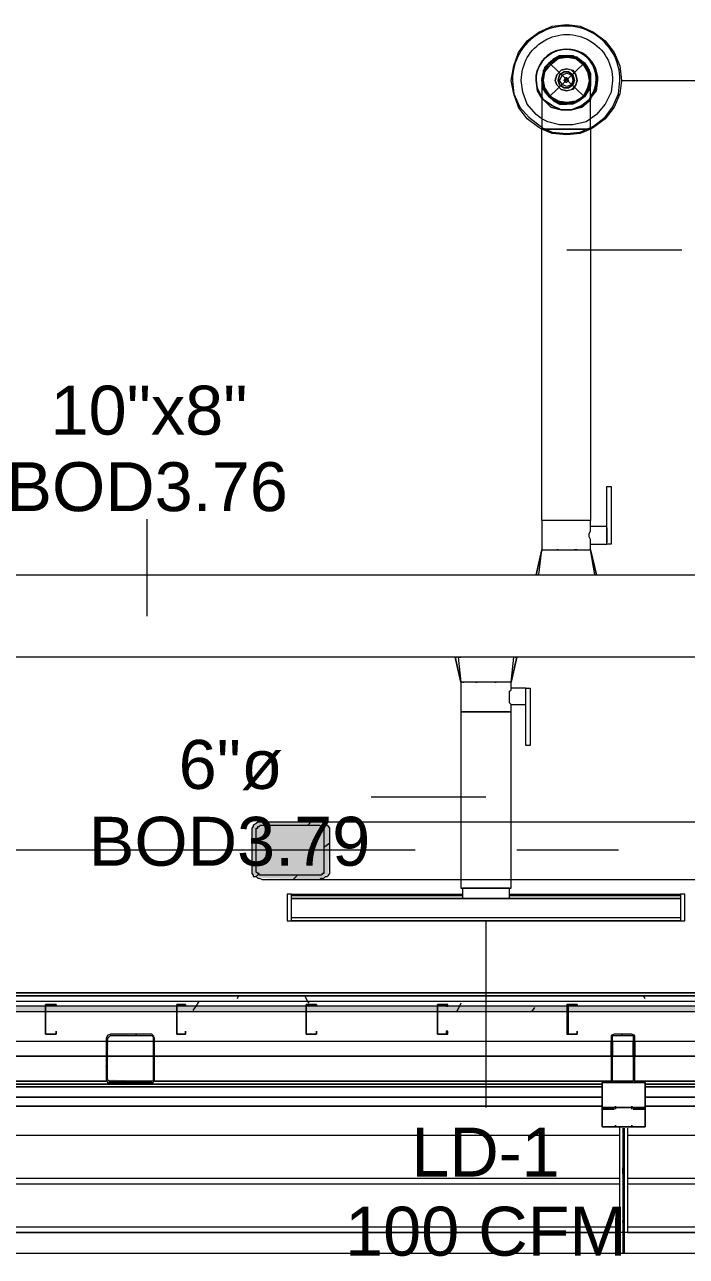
# Model space of a CAD drawing. Header units: metres. Extents: x 29 to 268, y -7 to 151.
# Drawn here: x 69.378 to 71.438, y 9.744 to 13.581 of the extents above; entities that cross this region are included whole.
import ezdxf

# ---------------------------------------------------------------- set-up
doc = ezdxf.new("R2010")
doc.units = ezdxf.units.M
doc.layers.add('HVAC - Ductos', color=5, linetype='Continuous', lineweight=50)
doc.layers.add('PDF2_Geometry', color=7, linetype='Continuous', true_color=0xaaaaaa)
doc.layers.add('PDF2_Solid Fills', color=7, linetype='Continuous', true_color=0xffffff)
doc.layers.add('PDF2_Text', color=7, linetype='Continuous')
doc.styles.add('PDF Helvetica', font='')
doc.styles.get('PDF Helvetica').set_extended_font_data('Helvetica')

msp = doc.modelspace()

# ---------------------------------------------------------------- hatches: boundary and pattern name
at = {"layer": 'PDF2_Solid Fills', "lineweight": 0, "transparency": 33554559}
msp.add_hatch(color=256, dxfattribs=at).paths.add_polyline_path([(70.0901, 11.0873), (70.0856, 11.0781), (70.0856, 10.936), (70.0901, 10.936), (70.0901, 10.9269), (70.1038, 10.9269), (70.1176, 10.9223), (70.296, 10.9177), (70.2964, 10.9177), (70.2964, 10.9223), (70.3101, 10.9269), (70.3193, 10.9315), (70.3238, 10.936), (70.3284, 11.0827), (70.3147, 11.0965), (70.0993, 11.0965), (70.0947, 11.0919)])
h = msp.add_hatch(color=256, dxfattribs=at)
h.paths.add_polyline_path([(48.7362, 10.5052), (48.7362, 10.5235), (46.7241, 10.5235), (46.7241, 10.5052)])
h.paths.add_polyline_path([(93.204, 10.5052), (93.204, 10.5235), (91.3708, 10.5235), (91.3708, 10.5052)])
h.paths.add_polyline_path([(91.3662, 10.5052), (91.3662, 10.5235), (89.3403, 10.5235), (89.3403, 10.5052)])
h.paths.add_polyline_path([(89.3357, 10.5052), (89.3357, 10.5235), (88.529, 10.5235), (88.529, 10.5052)])
h.paths.add_polyline_path([(88.5245, 10.5052), (88.5245, 10.5235), (86.4986, 10.5235), (86.4986, 10.5052)])
h.paths.add_polyline_path([(86.494, 10.5052), (86.494, 10.5235), (84.4682, 10.5235), (84.4682, 10.5052)])
h.paths.add_polyline_path([(84.4636, 10.5052), (84.4636, 10.5235), (83.6569, 10.5235), (83.6569, 10.5052)])
h.paths.add_polyline_path([(83.6523, 10.5052), (83.6523, 10.5235), (81.6265, 10.5235), (81.6265, 10.5052)])
h.paths.add_polyline_path([(81.6219, 10.5052), (81.6219, 10.5235), (78.7847, 10.5235), (78.7847, 10.5052)])
h.paths.add_polyline_path([(78.7802, 10.5052), (78.7802, 10.5235), (76.7543, 10.5235), (76.7543, 10.5052)])
h.paths.add_polyline_path([(76.7497, 10.5052), (76.7497, 10.5235), (73.9126, 10.5235), (73.9126, 10.5052)])
h.paths.add_polyline_path([(73.9081, 10.5052), (73.9081, 10.5235), (71.8822, 10.5235), (71.8822, 10.5052)])
h.paths.add_polyline_path([(71.8776, 10.5052), (71.8776, 10.5235), (71.071, 10.5235), (71.071, 10.5052)])
h.paths.add_polyline_path([(71.0664, 10.5052), (71.0664, 10.5235), (69.0405, 10.5235), (69.0405, 10.5052)])
h.paths.add_polyline_path([(69.036, 10.5052), (69.036, 10.5235), (67.01, 10.5235), (67.01, 10.5052)])
h.paths.add_polyline_path([(67.0055, 10.5052), (67.0055, 10.5235), (66.1988, 10.5235), (66.1988, 10.5052)])
h.paths.add_polyline_path([(66.1942, 10.5052), (66.1942, 10.5235), (64.1684, 10.5235), (64.1684, 10.5052)])
h.paths.add_polyline_path([(64.1638, 10.5052), (64.1638, 10.5235), (62.1379, 10.5235), (62.1379, 10.5052)])
h.paths.add_polyline_path([(62.1334, 10.5052), (62.1334, 10.5235), (61.3267, 10.5235), (61.3267, 10.5052)])
h.paths.add_polyline_path([(61.3221, 10.5052), (61.3221, 10.5235), (59.2963, 10.5235), (59.2963, 10.5052)])
h.paths.add_polyline_path([(59.2917, 10.5052), (59.2917, 10.5235), (56.4546, 10.5235), (56.4546, 10.5052)])
h.paths.add_polyline_path([(56.45, 10.5052), (56.45, 10.5235), (54.4242, 10.5235), (54.4242, 10.5052)])
h.paths.add_polyline_path([(54.4196, 10.5052), (54.4196, 10.5235), (51.5824, 10.5235), (51.5824, 10.5052)])
h.paths.add_polyline_path([(51.5778, 10.5052), (51.5778, 10.5235), (49.552, 10.5235), (49.552, 10.5052)])
h.paths.add_polyline_path([(49.5474, 10.5052), (49.5474, 10.5235), (48.7408, 10.5235), (48.7408, 10.5052)])
h = msp.add_hatch(color=256, dxfattribs=at)
h.paths.add_polyline_path([(69.7784, 10.2898), (69.783, 10.4319), (69.7784, 10.4319)])
h.paths.add_polyline_path([(69.6364, 10.2944), (69.6364, 10.2852), (69.7784, 10.2898), (69.641, 10.2944)])
h.paths.add_polyline_path([(69.641, 10.4319), (69.7784, 10.4364), (69.6364, 10.4364), (69.6318, 10.4273), (69.6318, 10.2944), (69.6364, 10.2989)])
h = msp.add_hatch(color=256, dxfattribs=at)
h.paths.add_polyline_path([(71.2726, 10.4364), (71.2772, 10.4319), (71.2772, 10.4364)])
h.paths.add_polyline_path([(71.2084, 10.4273), (71.2039, 10.4273), (71.2039, 10.2852), (71.2772, 10.2852), (71.2772, 10.4273), (71.2726, 10.4273), (71.2726, 10.2898), (71.2084, 10.2898)])
h.paths.add_polyline_path([(71.2084, 10.4319), (71.2084, 10.4364), (71.2039, 10.4364)])
h.paths.add_polyline_path([(71.268, 10.4319), (71.268, 10.4364), (71.213, 10.4364)])

# ---------------------------------------------------------------- linework, layer by layer
at = {"layer": 'HVAC - Ductos', "lineweight": 0}
for points in [[(70.9884, 12.0361), (70.9884, 13.2552), (70.9793, 13.2598), (70.9426, 13.2873), (70.9152, 13.3239), (70.9014, 13.3652), (70.8922, 13.4065), (70.9014, 13.4523), (70.9152, 13.4935), (70.9426, 13.5302), (70.9793, 13.5577), (71.0206, 13.5761), (71.0664, 13.5807), (71.1076, 13.5761), (71.1489, 13.5577), (71.1856, 13.5302), (71.213, 13.4935), (71.2314, 13.4523), (71.236, 13.4065), (71.2314, 13.3652), (71.213, 13.3239), (71.1856, 13.2873), (71.1489, 13.2598), (71.1397, 13.2552), (71.1397, 12.0361), (71.1306, 12.0361), (71.1168, 12.0361), (71.103, 12.0361), (71.0847, 12.0361), (71.0664, 12.0361), (71.0434, 12.0361), (71.0252, 12.0361), (71.0114, 12.0361), (70.9976, 12.0361), (70.993, 12.0361)], [(71.1306, 13.3835), (71.1168, 13.3561), (71.0939, 13.3423), (71.0664, 13.3377), (71.0389, 13.3423), (71.016, 13.3561), (70.9976, 13.3835), (70.993, 13.4065), (70.9976, 13.434), (71.016, 13.4569), (71.0389, 13.4752), (71.0664, 13.4798), (71.0939, 13.4752), (71.1168, 13.4569), (71.1306, 13.434), (71.1351, 13.4065)], [(71.0984, 13.4752), (71.0939, 13.4798), (71.0893, 13.4798), (71.0939, 13.4798)], [(71.0343, 13.4248), (71.0297, 13.4065), (71.0343, 13.4248), (71.048, 13.4386), (71.0664, 13.4431), (71.0847, 13.4386), (71.0939, 13.4248), (71.0984, 13.4065), (71.0939, 13.4248), (71.0802, 13.4386), (71.0664, 13.4431), (71.048, 13.4386)], [(71.0434, 13.4248), (71.0389, 13.4065), (71.0434, 13.4248), (71.0572, 13.434), (71.071, 13.434), (71.0847, 13.4248), (71.0893, 13.4065), (71.0847, 13.4248), (71.071, 13.434), (71.0572, 13.434)], [(71.0802, 13.3927), (71.0664, 13.3881), (71.0526, 13.3927), (71.0434, 13.4065), (71.0526, 13.4248), (71.0664, 13.4294), (71.0802, 13.4248), (71.0847, 13.4065)], [(70.9701, 13.4065), (70.9747, 13.3744), (70.9884, 13.3515), (70.9747, 13.3744)], [(71.0939, 13.3927), (71.0984, 13.4065), (71.0939, 13.3927), (71.0847, 13.3789), (71.0664, 13.3744), (71.048, 13.3789), (71.0343, 13.3927), (71.0297, 13.4065), (71.0343, 13.3927), (71.048, 13.3789), (71.0664, 13.3744), (71.0802, 13.3789)], [(71.0847, 13.3927), (71.0893, 13.4065), (71.0847, 13.3927), (71.071, 13.3835), (71.0572, 13.3835), (71.0434, 13.3927), (71.0389, 13.4065), (71.0434, 13.3927), (71.0572, 13.3835), (71.071, 13.3835)], [(71.0664, 13.4019), (71.071, 13.4065), (71.0664, 13.4019), (71.0618, 13.4019), (71.0572, 13.4065), (71.0618, 13.4157), (71.0664, 13.4157), (71.071, 13.4065), (71.0664, 13.4111), (71.0618, 13.4111), (71.0618, 13.4065), (71.0618, 13.4019)], [(71.1122, 13.3239), (71.0802, 13.3148), (71.048, 13.3148), (71.016, 13.3239), (70.993, 13.3469), (70.9884, 13.3515), (70.993, 13.3469), (70.9884, 13.3561), (70.993, 13.3469), (71.0206, 13.3285), (71.048, 13.3148), (71.0802, 13.3148), (71.1122, 13.3285), (71.1351, 13.3469), (71.1397, 13.3561), (71.1351, 13.3469), (71.1122, 13.3285), (71.0802, 13.3148), (71.048, 13.3148), (71.0206, 13.3285), (70.993, 13.3469), (71.016, 13.3239), (71.048, 13.3148), (71.0802, 13.3148), (71.1122, 13.3239), (71.1397, 13.3469), (71.1397, 13.3515), (71.1397, 13.3469)], [(71.1214, 13.3561), (71.0939, 13.3377), (71.0664, 13.3331), (71.0343, 13.3377), (71.0114, 13.3561), (70.993, 13.3789), (71.0114, 13.3561), (71.0343, 13.3377), (71.0664, 13.3331), (71.0939, 13.3377), (71.1168, 13.3561), (71.1351, 13.3789)], [(71.0252, 13.3423), (71.0434, 13.3331), (71.0664, 13.3331), (71.0389, 13.3377), (71.0343, 13.3377), (71.0343, 13.3423), (71.0114, 13.3561)], [(71.0389, 11.9444), (71.0343, 11.9444)], [(71.0984, 11.9444), (71.0939, 11.9444), (71.0893, 11.9444), (71.0939, 11.9444)], [(69.3064, 11.8665), (71.7539, 11.8665), (71.7539, 11.6098), (69.3064, 11.6098)], [(70.7226, 11.6098), (70.718, 11.6098)], [(70.741, 11.5319), (70.7456, 11.5319)], [(70.7822, 11.5319), (70.7868, 11.5319)], [(70.8418, 11.5319), (70.8464, 11.5319)], [(70.9518, 11.3348), (70.938, 11.3348), (70.938, 11.5136), (70.9518, 11.5136)], [(70.1956, 10.7894), (70.2093, 10.7894), (70.2093, 10.8719), (70.1956, 10.8719)], [(70.741, 10.8581), (70.7502, 10.8581), (70.7593, 10.8581), (70.7776, 10.8581), (70.796, 10.8581), (70.8143, 10.8581), (70.8326, 10.8581), (70.851, 10.8581), (70.8647, 10.8581), (70.8784, 10.8581), (70.8876, 10.8581), (70.8876, 10.8902), (70.8784, 10.8902), (70.8647, 10.8902), (70.851, 10.8902), (70.8326, 10.8902), (70.8143, 10.8902), (70.796, 10.8902), (70.7776, 10.8902), (70.7593, 10.8902), (70.7502, 10.8902), (70.741, 10.8902)], [(71.433, 10.7894), (71.433, 10.8719), (71.4193, 10.8719), (71.4193, 10.7894)], [(70.2093, 10.8581), (71.4193, 10.8581), (70.2093, 10.8581), (71.4193, 10.8581), (71.4193, 10.7985), (70.2093, 10.7985)]]:
    msp.add_lwpolyline(points, close=True, dxfattribs=at)
for points in [[(71.1397, 13.2598), (71.1489, 13.2644), (71.1856, 13.2919), (71.2084, 13.3239), (71.2268, 13.3652), (71.2314, 13.4065, 1.013803), (70.8968, 13.4065), (70.9014, 13.3652), (70.9197, 13.3239), (70.9472, 13.2919), (70.9839, 13.2644), (70.9884, 13.2598)], [(70.9884, 13.2873), (70.9701, 13.3011), (70.9426, 13.3331), (70.9289, 13.3698), (70.9243, 13.4065, -1.008308), (71.2084, 13.4065), (71.2039, 13.3698), (71.1856, 13.3331), (71.158, 13.3011), (71.1397, 13.2873)]]:
    msp.add_lwpolyline(points, format="xyb", dxfattribs=at)
msp.add_lwpolyline([(71.1397, 13.3515), (71.158, 13.3744), (71.1626, 13.4065, 1.017897), (70.9701, 13.4065), (70.9747, 13.3744), (70.9884, 13.3561, -1.403664), (71.158, 13.4065), (71.1534, 13.3744), (71.1397, 13.3561, 1.403774), (70.9701, 13.4065, -1.419658)], format="xyb", close=True, dxfattribs=at)
for points in [[(70.9884, 13.4065), (70.9884, 13.4019), (70.993, 13.3881), (70.9976, 13.3698), (71.0114, 13.3561), (71.0022, 13.3698), (70.993, 13.3881), (70.993, 13.4065), (70.993, 13.4294), (71.0022, 13.4477), (71.0114, 13.4615), (70.993, 13.4386), (70.9884, 13.4065), (70.993, 13.4294), (70.9976, 13.4477), (71.0114, 13.4615), (71.0252, 13.4752), (71.0434, 13.4844), (71.0664, 13.4844), (71.048, 13.4798), (71.0297, 13.4707), (71.0114, 13.4615), (71.0343, 13.4798), (71.0389, 13.4798), (71.0664, 13.4844), (71.0893, 13.4798)], [(70.9884, 13.4111), (70.993, 13.434), (70.9976, 13.4386), (71.0114, 13.4615), (71.0343, 13.4752), (71.0114, 13.4615), (70.9976, 13.4386)], [(71.0343, 13.4798), (71.0664, 13.4844), (71.0847, 13.4844), (71.103, 13.4752), (71.1168, 13.4615), (71.1306, 13.4477), (71.1397, 13.4294), (71.1397, 13.4065), (71.1351, 13.3881), (71.1306, 13.3698), (71.1168, 13.3561), (71.103, 13.3469), (71.0847, 13.3377), (71.0664, 13.3331), (71.048, 13.3377), (71.0297, 13.3469), (71.0114, 13.3561), (70.9976, 13.3789), (70.993, 13.3789), (70.993, 13.3835)], [(70.9976, 13.4386), (70.993, 13.4386), (70.993, 13.434), (70.993, 13.4386), (70.9976, 13.4386), (70.9976, 13.4477), (71.0114, 13.4615), (71.0252, 13.4752), (71.0343, 13.4798)], [(71.0389, 13.4798), (71.0343, 13.4798), (71.0343, 13.4752), (71.0343, 13.4798), (71.0389, 13.4798), (71.0434, 13.4844), (71.0664, 13.4844), (71.0847, 13.4844), (71.0939, 13.4798)], [(71.0389, 13.4752), (71.0664, 13.4844), (71.0893, 13.4752)], [(71.0984, 13.4798), (71.0939, 13.4798), (71.0664, 13.4844), (71.0847, 13.4798), (71.103, 13.4707), (71.1168, 13.4615), (71.1306, 13.4477), (71.1351, 13.4294), (71.1397, 13.4065), (71.1397, 13.4019), (71.1397, 13.3881), (71.1306, 13.3698), (71.1214, 13.3561), (71.103, 13.3423), (71.0847, 13.3331), (71.0664, 13.3331), (71.0893, 13.3377), (71.0939, 13.3377), (71.0984, 13.3423)], [(71.1214, 13.4615), (71.1351, 13.4386), (71.1168, 13.4615), (71.0939, 13.4798)], [(71.0939, 13.4752), (71.1168, 13.4615), (71.1306, 13.4386)], [(71.0984, 13.4798), (71.103, 13.4752), (71.1214, 13.4615), (71.1306, 13.4477), (71.1351, 13.4386), (71.1351, 13.434), (71.1397, 13.4294), (71.1397, 13.4065), (71.1397, 13.4019)], [(71.0984, 13.4752), (71.1168, 13.4615)], [(70.993, 13.434), (70.993, 13.4294), (70.9884, 13.4065), (70.9884, 13.4019)], [(70.9976, 13.3835), (70.993, 13.4065), (70.9976, 13.434)], [(71.1397, 13.4065), (71.1351, 13.4386), (71.1351, 13.434), (71.1397, 13.4065), (71.1351, 13.3835), (71.1351, 13.3789), (71.1397, 13.4065), (71.1351, 13.3789)], [(71.1351, 13.4386), (71.1351, 13.434)], [(71.1351, 13.434), (71.1397, 13.4111)], [(70.9884, 13.4065), (70.9884, 13.4065)], [(70.9884, 13.4065), (70.993, 13.3789), (70.9884, 13.4065)], [(70.9884, 13.4065), (70.9884, 13.4019), (70.9884, 13.3835), (70.9884, 13.3561), (70.9884, 13.3194), (70.9884, 13.2735), (70.9884, 13.2552), (70.993, 13.2552), (70.9976, 13.2552), (71.0114, 13.2552), (71.0252, 13.2552), (71.0434, 13.2552), (71.0664, 13.2552), (71.0847, 13.2552), (71.103, 13.2552), (71.1168, 13.2552), (71.1306, 13.2552), (71.1397, 13.2552), (71.1397, 13.3011), (71.1397, 13.3377), (71.1397, 13.3744), (71.1397, 13.3973), (71.1397, 13.4065)], [(71.1397, 13.4065), (71.1397, 13.4065)], [(71.236, 13.4065), (71.5934, 13.4065)], [(71.1306, 13.3789), (71.1168, 13.3561), (71.0939, 13.3423)], [(71.1351, 13.3789), (71.1351, 13.3789)], [(71.1397, 13.2873), (71.126, 13.2781), (71.0847, 13.269), (71.0434, 13.269), (71.0068, 13.2781), (70.9884, 13.2873)], [(70.9884, 13.2598), (71.0206, 13.2461), (71.0664, 13.2415), (71.1076, 13.2461), (71.1397, 13.2598)], [(71.1397, 13.2552), (71.1076, 13.2415), (71.0664, 13.2369), (71.0206, 13.2415), (70.9884, 13.2552)], [(71.1397, 13.2552), (71.1306, 13.2552), (71.1168, 13.2552), (71.103, 13.2552), (71.0847, 13.2552), (71.0664, 13.2552), (71.0434, 13.2552), (71.0252, 13.2552), (71.0114, 13.2552), (70.9976, 13.2552), (70.993, 13.2552), (70.9884, 13.2552)], [(71.0664, 12.8794), (71.4239, 12.8794)], [(70.9793, 11.8665), (70.9884, 11.9444), (70.993, 11.9444), (70.9976, 11.9444), (71.0114, 11.9444), (71.0252, 11.9444), (71.0434, 11.9444), (71.0664, 11.9444), (71.0847, 11.9444), (71.103, 11.9444), (71.1168, 11.9444), (71.1306, 11.9444), (71.1351, 11.9444), (71.1397, 11.9444), (71.1397, 11.9627), (71.1902, 11.9627), (71.1902, 12.1415), (71.2039, 12.1415), (71.2039, 11.9627), (71.1902, 11.9627)], [(69.7601, 11.7381), (69.7601, 12.0406)], [(71.1902, 12.0177), (71.1397, 12.0177), (71.1397, 12.0361), (71.1306, 12.0361), (71.1168, 12.0361), (71.103, 12.0361), (71.0847, 12.0361), (71.0664, 12.0361), (71.0434, 12.0361), (71.0252, 12.0361), (71.0114, 12.0361), (70.9976, 12.0361), (70.993, 12.0361), (70.9884, 12.0361), (70.9884, 11.9444)], [(71.1397, 11.9627), (71.1397, 11.9673), (71.1397, 11.9719), (71.1397, 11.9765), (71.1351, 11.9856), (71.1351, 11.9948), (71.1397, 12.0039), (71.1397, 12.0085), (71.1397, 12.0131), (71.1397, 12.0177)], [(71.1902, 12.0131), (71.1902, 12.0085), (71.1902, 12.0039), (71.1902, 11.9948), (71.1902, 11.9902), (71.1902, 11.9856), (71.1902, 11.9765), (71.1902, 11.9719), (71.1902, 11.9673)], [(70.9701, 11.8665), (70.9884, 11.9444), (70.9701, 11.8665)], [(70.993, 11.9444), (70.993, 11.9444)], [(71.0114, 11.9444), (71.016, 11.9444)], [(71.0618, 11.9444), (71.0664, 11.9444)], [(71.1168, 11.9444), (71.1214, 11.9444)], [(71.1306, 11.9444), (71.1351, 11.9444)], [(71.1397, 11.8665), (71.1489, 11.8665), (71.1534, 11.8665), (71.158, 11.8665), (71.1397, 11.9444), (71.158, 11.8665)], [(71.1397, 11.9444), (71.1397, 11.9444)], [(71.1534, 11.8665), (71.1397, 11.9444)], [(70.9747, 11.8665), (70.9701, 11.8665), (70.9747, 11.8665), (70.9793, 11.8665), (70.9884, 11.8665)], [(70.993, 11.8665), (71.0114, 11.8665), (71.016, 11.8665), (71.0206, 11.8665), (71.0297, 11.8665), (71.0434, 11.8665), (71.048, 11.8665), (71.0526, 11.8665), (71.0756, 11.8665), (71.0802, 11.8665), (71.0847, 11.8665), (71.0984, 11.8665), (71.1076, 11.8665), (71.1122, 11.8665), (71.1214, 11.8665), (71.1351, 11.8665)], [(71.158, 11.8665), (71.158, 11.8665)], [(70.718, 11.6098), (70.7364, 11.5319), (70.718, 11.6098)], [(70.7638, 11.6098), (70.7593, 11.6098), (70.741, 11.6098), (70.7318, 11.6098), (70.7272, 11.6098), (70.7364, 11.5319)], [(70.7318, 11.6098), (70.7364, 11.6098)], [(70.906, 11.6098), (70.9106, 11.6098), (70.8922, 11.5319), (70.8876, 11.5319), (70.883, 11.5319), (70.8784, 11.5319), (70.8693, 11.5319), (70.851, 11.5319), (70.8326, 11.5319), (70.8143, 11.5319), (70.796, 11.5319), (70.7776, 11.5319), (70.7593, 11.5319), (70.7502, 11.5319), (70.7456, 11.5319), (70.741, 11.5319), (70.7364, 11.5319), (70.7364, 11.4402), (70.741, 11.4402), (70.7502, 11.4402), (70.7593, 11.4402), (70.7776, 11.4402), (70.796, 11.4402), (70.8143, 11.4402), (70.8326, 11.4402), (70.851, 11.4402), (70.8693, 11.4402), (70.8784, 11.4402), (70.8876, 11.4402), (70.8922, 11.4402), (70.8876, 11.4402), (70.8784, 11.4402), (70.8693, 11.4402), (70.851, 11.4402), (70.8326, 11.4402), (70.8143, 11.4402), (70.796, 11.4402), (70.7776, 11.4402), (70.7593, 11.4402), (70.7502, 11.4402), (70.741, 11.4402), (70.7364, 11.4402), (70.7364, 10.8902), (70.741, 10.8902), (70.7502, 10.8902), (70.7593, 10.8902), (70.7776, 10.8902), (70.796, 10.8902), (70.8143, 10.8902), (70.8326, 10.8902), (70.851, 10.8902), (70.8693, 10.8902), (70.8784, 10.8902), (70.8876, 10.8902), (70.8922, 10.8902), (70.8922, 11.4402), (70.8922, 11.4631), (70.938, 11.4631), (70.938, 11.4677), (70.938, 11.4723), (70.938, 11.4815), (70.938, 11.486), (70.938, 11.4952), (70.938, 11.4998), (70.938, 11.5044), (70.938, 11.509), (70.938, 11.5136), (70.8922, 11.5136), (70.8922, 11.5319), (70.9014, 11.6098)], [(70.796, 11.6098), (70.7914, 11.6098), (70.7822, 11.6098), (70.773, 11.6098), (70.7684, 11.6098)], [(70.828, 11.6098), (70.8234, 11.6098), (70.8006, 11.6098)], [(70.8922, 11.5319), (70.9106, 11.6098), (70.906, 11.6098), (70.8968, 11.6098), (70.8876, 11.6098), (70.8693, 11.6098), (70.8601, 11.6098), (70.8556, 11.6098), (70.8464, 11.6098), (70.8372, 11.6098), (70.8326, 11.6098)], [(70.7502, 11.5319), (70.7502, 11.5319)], [(70.7502, 11.5319), (70.7502, 11.5319)], [(70.8922, 11.4631), (70.8876, 11.4677), (70.8876, 11.4723), (70.8876, 11.4815), (70.8876, 11.4906), (70.8876, 11.4998), (70.8876, 11.5044), (70.8922, 11.509), (70.8922, 11.5136)], [(70.8143, 11.1743), (70.4568, 11.1743)], [(70.2093, 10.8489), (70.2093, 10.8673), (70.2093, 10.8719), (70.741, 10.8719)], [(70.741, 10.8673), (70.2093, 10.8673)], [(70.8876, 10.8902), (70.8922, 10.8902)], [(70.8876, 10.8719), (71.4193, 10.8719), (71.4193, 10.8673), (71.4193, 10.8489)], [(71.4193, 10.8673), (70.8876, 10.8673)], [(70.2093, 10.8398), (70.2093, 10.8444), (70.2093, 10.8489), (70.2093, 10.8535)], [(70.2093, 10.8489), (70.2093, 10.8489)], [(71.4193, 10.8535), (71.4193, 10.8489), (71.4193, 10.8444), (71.4193, 10.8398)], [(71.4193, 10.8489), (71.4193, 10.8489)], [(71.4193, 10.8169), (71.4193, 10.8123), (71.4193, 10.8077), (71.4193, 10.7894), (70.2093, 10.7894), (71.4193, 10.7894)], [(70.2093, 10.7894), (70.2093, 10.8077), (70.2093, 10.8123), (70.2093, 10.8169)], [(70.2093, 10.8031), (70.2093, 10.8077), (70.2093, 10.8123)], [(70.8143, 10.7894), (70.8143, 10.2073)], [(71.4193, 10.8123), (71.4193, 10.8077), (71.4193, 10.8031)]]:
    msp.add_lwpolyline(points, dxfattribs=at)
at = {"layer": 'PDF2_Geometry', "color": 8, "lineweight": 0, "true_color": 0x808080}
msp.add_lwpolyline([(71.126, 13.4523), (71.0893, 13.4798), (71.0434, 13.4798), (71.0022, 13.4523), (70.9884, 13.4065), (71.0022, 13.3652), (71.0434, 13.3377), (71.0893, 13.3377), (71.126, 13.3652), (71.1397, 13.4065)], close=True, dxfattribs=at)
for points in [[(71.0114, 13.4615), (71.1214, 13.3561)], [(71.1214, 13.4615), (71.0114, 13.3561)]]:
    msp.add_lwpolyline(points, dxfattribs=at)
at = {"layer": 'PDF2_Geometry', "lineweight": 0}
for points in [[(70.2964, 10.9177), (70.301, 10.9223), (70.3101, 10.9223), (70.3147, 10.9269), (70.3193, 10.9269), (70.3238, 10.9315), (70.3284, 10.936), (70.3284, 10.9452), (70.3284, 11.0735), (70.3284, 11.0781), (70.3238, 11.0827), (70.3193, 11.0873), (70.3147, 11.0919), (70.3101, 11.0965), (70.301, 11.0965), (70.2964, 11.0965), (70.1176, 11.0965), (70.1084, 11.0965), (70.1038, 11.0965), (70.0993, 11.0919), (70.0901, 11.0873), (70.0901, 11.0827), (70.0856, 11.0781), (70.0856, 11.0735), (70.0856, 10.9452), (70.0856, 10.936), (70.0901, 10.9315), (70.0901, 10.9269), (70.0993, 10.9269), (70.1038, 10.9223), (70.1084, 10.9223), (70.1176, 10.9177)], [(70.3101, 11.0735), (70.3101, 10.9452), (70.3101, 10.9406), (70.3101, 10.936), (70.3056, 10.936), (70.301, 10.9315), (70.2964, 10.9315), (70.1176, 10.9315), (70.113, 10.9315), (70.1084, 10.9315), (70.1084, 10.936), (70.1038, 10.936), (70.0993, 10.9406), (70.0993, 10.9452), (70.0993, 11.0735), (70.0993, 11.0781), (70.1038, 11.0781), (70.1038, 11.0827), (70.1084, 11.0827), (70.113, 11.0873), (70.1176, 11.0873), (70.2964, 11.0873), (70.301, 11.0827), (70.3056, 11.0827), (70.3101, 11.0781)], [(65.2088, 10.5648), (74.206, 10.5648)], [(65.2088, 10.5648), (74.206, 10.5648)], [(69.476, 10.5281), (69.4438, 10.5281), (69.4438, 10.5235), (69.4438, 10.4364), (69.476, 10.4364), (69.476, 10.4456), (69.476, 10.4364), (69.4438, 10.4364), (69.4438, 10.5235), (69.4438, 10.5281), (69.476, 10.5281), (69.476, 10.5235)], [(69.8793, 10.5281), (69.8518, 10.5281), (69.8518, 10.5235), (69.8518, 10.4364), (69.8793, 10.4364), (69.8793, 10.4456), (69.8793, 10.4364), (69.8518, 10.4364), (69.8518, 10.5235), (69.8518, 10.5281), (69.8793, 10.5281), (69.8793, 10.5235)], [(70.2872, 10.5281), (70.2597, 10.5281), (70.2551, 10.5281), (70.2551, 10.5235), (70.2551, 10.4364), (70.2597, 10.4364), (70.2872, 10.4364), (70.2872, 10.4456), (70.2872, 10.4364), (70.2597, 10.4364), (70.2551, 10.4364), (70.2551, 10.5235), (70.2551, 10.5281), (70.2597, 10.5281), (70.2872, 10.5281), (70.2872, 10.5235)], [(70.6951, 10.5281), (70.663, 10.5281), (70.663, 10.5235), (70.663, 10.4364), (70.6951, 10.4364), (70.6951, 10.4456), (70.6905, 10.4456), (70.6905, 10.4364), (70.663, 10.4364), (70.663, 10.5235), (70.663, 10.5281), (70.6905, 10.5281), (70.6905, 10.5235), (70.6951, 10.5235)], [(71.0984, 10.5281), (71.071, 10.5281), (71.0664, 10.5281), (71.0664, 10.5235), (71.0664, 10.4364), (71.071, 10.4364), (71.0984, 10.4364), (71.0984, 10.4456), (71.0984, 10.4364), (71.071, 10.4364), (71.071, 10.5235), (71.071, 10.5281), (71.0984, 10.5281), (71.0984, 10.5235)], [(69.7738, 10.4364), (69.6456, 10.4364), (69.6364, 10.4319), (69.6318, 10.4227), (69.6318, 10.2944), (69.6364, 10.2852), (69.6456, 10.2852), (69.7738, 10.2852), (69.7784, 10.2852), (69.783, 10.2944), (69.783, 10.4227), (69.7784, 10.4319)], [(71.2039, 10.2944), (71.2039, 10.2852), (71.213, 10.2852), (71.268, 10.2852), (71.2772, 10.2852), (71.2772, 10.2944), (71.2772, 10.4273), (71.2772, 10.4319), (71.268, 10.4364), (71.213, 10.4364), (71.2039, 10.4319), (71.2039, 10.4273)], [(69.6364, 10.4227), (69.641, 10.4273), (69.6456, 10.4319), (69.7738, 10.4319), (69.7784, 10.4273), (69.7784, 10.4227), (69.7784, 10.2944), (69.7784, 10.2898), (69.7738, 10.2898), (69.6456, 10.2898), (69.641, 10.2898), (69.6364, 10.2944)], [(71.268, 10.2898), (71.213, 10.2898), (71.2084, 10.2898), (71.2084, 10.2944), (71.2084, 10.4273), (71.2084, 10.4319), (71.213, 10.4319), (71.268, 10.4319), (71.2726, 10.4319), (71.2726, 10.4273), (71.2726, 10.2944), (71.2726, 10.2898)], [(68.211, 10.3677), (69.6318, 10.3677)], [(69.7784, 10.3677), (69.7051, 10.3677), (69.6364, 10.3677), (69.7051, 10.3677)], [(71.2039, 10.3677), (69.783, 10.3677)], [(71.2405, 10.3677), (71.2726, 10.3677), (71.2405, 10.3677), (71.2084, 10.3677)], [(71.2772, 10.3677), (72.7347, 10.3677)], [(69.6318, 10.2898), (68.211, 10.2898)], [(69.7051, 10.2898), (69.641, 10.2898)], [(69.7738, 10.2898), (69.7051, 10.2898)], [(71.2039, 10.2898), (69.783, 10.2898)], [(71.1764, 10.2852), (71.2084, 10.2852), (71.1764, 10.2852), (71.1764, 10.2806), (71.1764, 10.2119), (71.1764, 10.2073), (71.1764, 10.2027), (71.1764, 10.1523), (71.1764, 10.1477), (71.1764, 10.1523), (71.1764, 10.2027), (71.1764, 10.2073), (71.1764, 10.2119), (71.1764, 10.2806)], [(71.2543, 10.1477), (71.2451, 10.1477), (71.2543, 10.1477), (71.268, 10.1477), (71.2589, 10.1477), (71.268, 10.1477), (71.2176, 10.1477), (71.1764, 10.1477), (71.2176, 10.1477), (71.213, 10.1477), (71.2084, 10.1477), (71.213, 10.1477), (71.2176, 10.1477), (71.268, 10.1477), (71.2726, 10.1477), (71.2772, 10.1477), (71.2726, 10.1477), (71.268, 10.1477), (71.3093, 10.1477), (71.3093, 10.1523), (71.3093, 10.2027), (71.3093, 10.2073), (71.3093, 10.2119), (71.3093, 10.2806), (71.3093, 10.2852), (71.2772, 10.2852), (71.3093, 10.2852), (71.3093, 10.2806), (71.3093, 10.2119), (71.3093, 10.2073), (71.3093, 10.2027), (71.3093, 10.1523), (71.3093, 10.1477), (71.268, 10.1477), (71.2726, 10.1477), (71.2772, 10.1477), (71.2726, 10.1477), (71.268, 10.1477), (71.2176, 10.1477), (71.213, 10.1477), (71.2084, 10.1477), (71.213, 10.1477), (71.2176, 10.1477), (71.2176, 10.1523), (71.2176, 10.1477), (71.2314, 10.1477), (71.2176, 10.1477), (71.268, 10.1477), (71.2589, 10.1477), (71.268, 10.1477)], [(71.2405, 10.2898), (71.2084, 10.2898)], [(71.2726, 10.2898), (71.2405, 10.2898)], [(72.7714, 10.2898), (72.7393, 10.2898), (71.2772, 10.2898), (72.7393, 10.2898)], [(69.7051, 10.2806), (68.243, 10.2806)], [(69.7051, 10.2714), (68.243, 10.2714)], [(71.1764, 10.2806), (69.7051, 10.2806)], [(71.1764, 10.2714), (69.7051, 10.2714)], [(72.7714, 10.2806), (71.3093, 10.2806)], [(72.7714, 10.2714), (71.3093, 10.2714)], [(69.7051, 10.2394), (68.243, 10.2394)], [(69.7051, 10.2119), (71.1764, 10.2119), (69.7051, 10.2119), (68.243, 10.2119)], [(71.1764, 10.2394), (69.7051, 10.2394)], [(71.1764, 10.2073), (71.3093, 10.2073), (71.3093, 10.2119), (71.3093, 10.2073), (71.1764, 10.2073), (71.1764, 10.2119)], [(71.2176, 10.2119), (71.2176, 10.2073), (71.2176, 10.2027), (71.2176, 10.2073)], [(71.2176, 10.2027), (71.2176, 10.2073), (71.2176, 10.2119), (71.2176, 10.2073)], [(71.268, 10.2119), (71.268, 10.2073), (71.268, 10.2027), (71.268, 10.2073)], [(71.268, 10.2119), (71.268, 10.2073), (71.268, 10.2027), (71.268, 10.2073)], [(72.7714, 10.2394), (71.3093, 10.2394)], [(72.7714, 10.2119), (71.3093, 10.2119)], [(71.213, 10.2027), (71.1764, 10.2027)], [(71.3093, 10.2027), (71.2726, 10.2027)], [(71.2176, 10.1477), (71.2176, 10.1523)], [(71.2405, 10.1477), (71.2314, 10.1477), (71.2405, 10.1477), (71.2451, 10.1477)], [(71.268, 10.1523), (71.268, 10.1477)], [(71.268, 10.1523), (71.268, 10.1477)], [(71.2405, 10.1202), (71.2451, 10.1202)], [(71.2451, 9.9873), (71.2405, 9.9873)], [(71.2405, 9.969), (71.2451, 9.969)], [(71.2451, 9.836), (71.2405, 9.836)]]:
    msp.add_lwpolyline(points, close=True, dxfattribs=at)
for points in [[(70.2597, 11.0873), (70.2688, 11.0965)], [(73.986, 11.0965), (70.2964, 11.0965)], [(70.3101, 11.0185), (70.3284, 11.0323)], [(70.5943, 11.0093), (69.3201, 11.0093)], [(71.2268, 11.0093), (70.9106, 11.0093)], [(70.0993, 10.9269), (70.1084, 10.936)], [(70.2138, 10.9177), (70.2276, 10.9315)], [(70.2964, 10.9177), (73.986, 10.9177)], [(93.204, 10.5556), (46.7241, 10.5556), (46.7241, 10.5281), (46.7241, 10.4364), (46.7241, 10.4136), (93.204, 10.4136)], [(65.2088, 10.5556), (74.206, 10.5556)], [(74.206, 10.5556), (65.2088, 10.5556)], [(65.2088, 10.5556), (74.206, 10.5556)], [(74.206, 10.5556), (65.2088, 10.5556)], [(65.2088, 10.5556), (74.206, 10.5556)], [(65.2088, 10.5556), (74.206, 10.5556)], [(65.2088, 10.5556), (74.206, 10.5556)], [(74.206, 10.5556), (65.2088, 10.5556)], [(65.2088, 10.5556), (74.206, 10.5556)], [(74.206, 10.5556), (65.2088, 10.5556)], [(93.204, 10.5373), (46.7241, 10.5373)], [(71.0664, 10.5235), (70.663, 10.5235), (70.2551, 10.5235), (69.8518, 10.5235), (69.4438, 10.5235), (69.0405, 10.5235)], [(71.8776, 10.5235), (71.4743, 10.5235), (71.071, 10.5235)], [(71.0664, 10.5052), (70.663, 10.5052), (70.2551, 10.5052), (69.8518, 10.5052), (69.4438, 10.5052), (69.0405, 10.5052)], [(73.9081, 10.5052), (73.5048, 10.5052), (73.0968, 10.5052), (72.6935, 10.5052), (72.2856, 10.5052), (71.8822, 10.5052), (71.4743, 10.5052), (71.071, 10.5052)], [(69.7234, 10.4319), (69.728, 10.4364)], [(71.236, 10.4319), (71.2405, 10.4364)], [(69.6318, 10.4136), (69.6318, 10.3677)], [(69.783, 10.3677), (69.783, 10.4136)], [(71.2039, 10.3677), (71.2039, 10.4136)], [(71.2039, 10.3998), (71.2084, 10.4044)], [(71.2084, 10.4136), (71.2084, 10.3677)], [(71.2726, 10.3677), (71.2726, 10.4136)], [(71.2772, 10.4136), (71.2772, 10.3677)], [(69.6318, 10.3356), (69.6364, 10.3448)], [(69.6684, 10.2119), (69.7464, 10.2119)], [(71.2176, 10.2027), (71.2176, 10.2073), (71.2176, 10.2119)], [(71.2176, 10.2027), (71.2176, 10.2073), (71.2176, 10.2119)], [(71.2176, 10.2119), (71.2176, 10.2073), (71.2176, 10.2027)], [(71.2176, 10.2119), (71.2176, 10.2073), (71.2176, 10.2027)], [(71.268, 10.2027), (71.268, 10.2073), (71.268, 10.2119)], [(71.268, 10.2027), (71.268, 10.2073), (71.268, 10.2119)], [(71.268, 10.2027), (71.268, 10.2073), (71.268, 10.2119)], [(71.268, 10.2027), (71.268, 10.2073), (71.268, 10.2119)], [(71.1764, 10.2027), (71.1764, 10.2027)], [(71.1764, 10.2027), (71.1764, 10.2027)], [(71.3093, 10.2027), (71.3093, 10.2027)], [(71.3093, 10.2027), (71.3093, 10.2027)], [(68.1788, 9.8177), (68.1743, 9.8177), (68.1743, 9.7993), (68.1743, 9.7856), (68.1743, 9.7719), (68.1743, 9.7627), (68.1743, 9.7535), (71.2451, 9.7535), (71.2451, 9.7627), (71.2451, 9.7719), (71.2451, 9.7856), (71.2451, 9.7993), (71.2451, 9.8177), (71.2451, 10.1431)], [(68.188, 10.1477), (68.188, 9.8177), (71.2314, 9.8177), (71.2314, 10.1477)], [(71.2268, 10.1477), (71.2176, 10.1477), (71.2268, 10.1477)], [(71.2268, 10.1477), (71.2176, 10.1477), (71.2268, 10.1477)], [(71.2314, 10.1477), (71.2314, 10.1477)], [(71.2314, 10.1477), (71.2314, 10.1477)], [(71.2451, 9.8177), (71.2405, 9.8177), (71.2405, 9.7993), (71.2405, 9.7856), (71.2405, 9.7719), (71.2405, 9.7627), (71.2405, 9.7535), (74.3114, 9.7535), (74.3114, 9.7627), (74.3114, 9.7719), (74.3114, 9.7856), (74.3114, 9.7993), (74.3114, 9.8177), (74.3114, 10.1431)], [(71.2405, 10.1431), (71.2405, 9.8177)], [(71.2543, 10.1431), (71.2543, 9.8177), (74.2977, 9.8177), (74.2977, 10.1431)], [(71.2314, 10.1202), (68.188, 10.1202)], [(74.2977, 10.1202), (71.2543, 10.1202)], [(71.2405, 10.001), (71.2405, 10.0194)], [(68.188, 9.9873), (71.2314, 9.9873)], [(71.2543, 9.9873), (74.2977, 9.9873)], [(71.2314, 9.969), (68.188, 9.969)], [(74.2977, 9.969), (71.2543, 9.969)], [(68.188, 9.836), (71.2314, 9.836)], [(71.2405, 9.8498), (71.2405, 9.8544)], [(71.2543, 9.836), (74.2977, 9.836)], [(86.5811, 9.8177), (83.5103, 9.8177), (83.5148, 9.8177), (80.4394, 9.8177), (80.4439, 9.8177), (77.3731, 9.8177), (77.3777, 9.8177), (74.3068, 9.8177), (74.3114, 9.8177), (71.2405, 9.8177), (71.2451, 9.8177), (68.1743, 9.8177), (68.1788, 9.8177), (65.108, 9.8177), (65.1126, 9.8177), (62.0417, 9.8177), (62.0463, 9.8177), (58.9755, 9.8177), (58.98, 9.8177), (55.9091, 9.8177)], [(71.2314, 9.7535), (71.2405, 9.7535)], [(71.2314, 9.7535), (71.2314, 9.7535)], [(71.2405, 9.7535), (71.2405, 9.7535)], [(71.2451, 9.7535), (71.2543, 9.7535)], [(71.2451, 9.7535), (71.2451, 9.7535)], [(71.2543, 9.7535), (71.2543, 9.7535)]]:
    msp.add_lwpolyline(points, dxfattribs=at)
at = {"layer": 'PDF2_Geometry', "color": 254, "lineweight": 0, "true_color": 0xeaeaea}
for points in [[(70.0443, 10.5556), (70.0397, 10.5464)], [(70.2643, 10.5327), (70.2597, 10.5373), (70.2506, 10.5556)], [(71.3093, 10.5464), (71.3047, 10.5556)], [(69.9206, 10.5373), (69.9114, 10.5235), (69.9022, 10.5098)], [(70.7364, 10.5327), (70.7318, 10.5235), (70.7226, 10.5052)], [(70.9655, 10.519), (70.9564, 10.5052)]]:
    msp.add_lwpolyline(points, dxfattribs=at)
at = {"layer": 'PDF2_Geometry', "color": 254, "lineweight": 0, "true_color": 0xd2d2d2}
for points in [[(70.663, 10.4823), (70.663, 10.4823)], [(70.2551, 10.4593), (70.2551, 10.4593)]]:
    msp.add_lwpolyline(points, dxfattribs=at)

# ---------------------------------------------------------------- texts
at = {"layer": 'PDF2_Text', "lineweight": 0, "char_height": 0.15247, "attachment_point": 4, "style": 'PDF Helvetica'}
for s, insert in [('10"x8"', (69.459, 12.3787)), ('BOD3.76', (69.3215, 12.1403)), ('6"ø', (69.8577, 11.2741)), ('BOD3.79', (69.5781, 11.0357)), ('LD-1', (70.5819, 10.0686)), ('100 CFM', (70.3757, 9.8211))]:
    msp.add_mtext(s, dxfattribs=dict(at, insert=insert))

doc.saveas('drawing.dxf')
